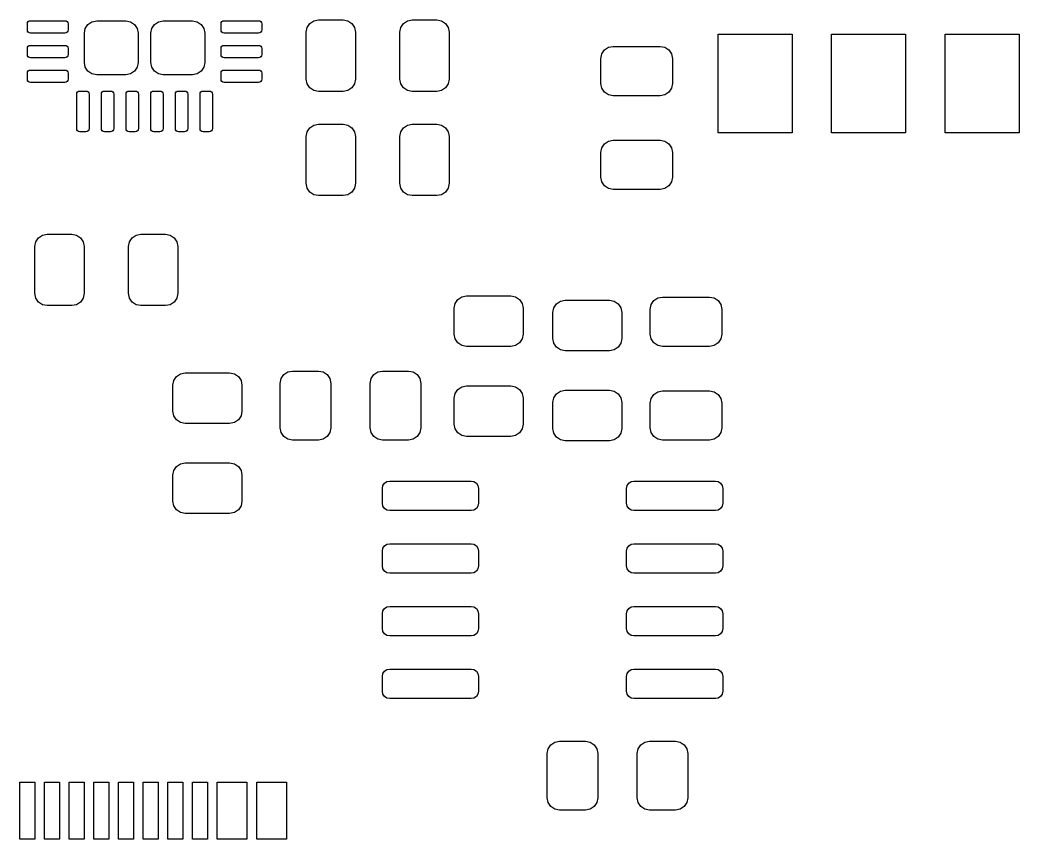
# Model space of a CAD drawing. Extents: x 0.26 to 1.72, y 0.36 to 1.88.
# Drawn here: x 0.925 to 1.722, y 0.485 to 1.138 of the extents above; entities that cross this region are included whole.
import ezdxf

# ---------------------------------------------------------------- set-up
doc = ezdxf.new("R2010")
doc.units = 0
doc.header["$MEASUREMENT"] = 0
doc.layers.add('BLACK', color=7, linetype='CONTINUOUS')

msp = doc.modelspace()

# ---------------------------------------------------------------- linework, layer by layer
at = {"layer": 'BLACK', "linetype": 'CONTINUOUS'}
for p, q in [((0.931102, 1.13533), (0.93129, 1.13628)), ((0.931102, 1.13041), (0.931102, 1.13533)), ((0.93129, 1.13628), (0.931823, 1.13707)), ((0.931823, 1.13707), (0.932621, 1.13761)), ((0.932621, 1.13761), (0.933563, 1.1378)), ((0.933563, 1.1378), (0.961122, 1.1378)), ((0.961122, 1.1378), (0.962064, 1.13761)), ((0.962064, 1.13761), (0.962862, 1.13707)), ((0.962862, 1.13707), (0.963395, 1.13628)), ((0.963395, 1.13628), (0.963583, 1.13533)), ((0.963583, 1.13533), (0.963583, 1.13041)), ((0.977324, 1.13152), (0.979458, 1.13472)), ((0.979458, 1.13472), (0.982651, 1.13685)), ((0.982651, 1.13685), (0.986417, 1.1376)), ((0.986417, 1.1376), (1.00965, 1.1376)), ((1.00965, 1.1376), (1.01341, 1.13685)), ((1.01341, 1.13685), (1.01661, 1.13472)), ((1.01661, 1.13472), (1.01874, 1.13152)), ((1.03047, 1.13152), (1.03261, 1.13472)), ((1.03261, 1.13472), (1.0358, 1.13685)), ((1.0358, 1.13685), (1.03957, 1.1376)), ((1.03957, 1.1376), (1.0628, 1.1376)), ((1.0628, 1.1376), (1.06656, 1.13685)), ((1.06656, 1.13685), (1.06976, 1.13472)), ((1.06976, 1.13472), (1.07189, 1.13152)), ((1.08563, 1.13533), (1.08582, 1.13628)), ((1.08563, 1.13041), (1.08563, 1.13533)), ((1.08582, 1.13628), (1.08635, 1.13707)), ((1.08635, 1.13707), (1.08715, 1.13761)), ((1.08715, 1.13761), (1.08809, 1.1378)), ((1.08809, 1.1378), (1.11565, 1.1378)), ((1.11565, 1.1378), (1.11659, 1.13761)), ((1.11659, 1.13761), (1.11739, 1.13707)), ((1.11739, 1.13707), (1.11792, 1.13628)), ((1.11792, 1.13628), (1.11811, 1.13533)), ((1.11811, 1.13533), (1.11811, 1.13041)), ((1.15354, 1.12854), (1.15429, 1.13231)), ((1.15429, 1.13231), (1.15643, 1.1355)), ((1.15643, 1.1355), (1.15962, 1.13764)), ((1.15962, 1.13764), (1.16339, 1.13839)), ((1.16339, 1.13839), (1.18307, 1.13839)), ((1.18307, 1.13839), (1.18684, 1.13764)), ((1.18684, 1.13764), (1.19003, 1.1355)), ((1.19003, 1.1355), (1.19216, 1.13231)), ((1.19216, 1.13231), (1.19291, 1.12854)), ((1.22835, 1.12854), (1.2291, 1.13231)), ((1.2291, 1.13231), (1.23123, 1.1355)), ((1.23123, 1.1355), (1.23442, 1.13764)), ((1.23442, 1.13764), (1.23819, 1.13839)), ((1.23819, 1.13839), (1.25787, 1.13839)), ((1.25787, 1.13839), (1.26164, 1.13764)), ((1.26164, 1.13764), (1.26483, 1.1355)), ((1.26483, 1.1355), (1.26697, 1.13231)), ((1.26697, 1.13231), (1.26772, 1.12854)), ((0.93129, 1.12947), (0.931102, 1.13041)), ((0.931823, 1.12867), (0.93129, 1.12947)), ((0.932621, 1.12814), (0.931823, 1.12867)), ((0.933563, 1.12795), (0.932621, 1.12814)), ((0.961122, 1.12795), (0.933563, 1.12795)), ((0.962064, 1.12814), (0.961122, 1.12795)), ((0.962862, 1.12867), (0.962064, 1.12814)), ((0.963395, 1.12947), (0.962862, 1.12867)), ((0.963583, 1.13041), (0.963395, 1.12947)), ((0.976575, 1.12776), (0.977324, 1.13152)), ((0.976575, 1.10453), (0.976575, 1.12776)), ((1.01874, 1.13152), (1.01949, 1.12776)), ((1.01949, 1.12776), (1.01949, 1.10453)), ((1.02972, 1.12776), (1.03047, 1.13152)), ((1.02972, 1.10453), (1.02972, 1.12776)), ((1.07189, 1.13152), (1.07264, 1.12776)), ((1.07264, 1.12776), (1.07264, 1.10453)), ((1.08582, 1.12947), (1.08563, 1.13041)), ((1.08635, 1.12867), (1.08582, 1.12947)), ((1.08715, 1.12814), (1.08635, 1.12867)), ((1.08809, 1.12795), (1.08715, 1.12814)), ((1.11565, 1.12795), (1.08809, 1.12795)), ((1.11659, 1.12814), (1.11565, 1.12795)), ((1.11739, 1.12867), (1.11659, 1.12814)), ((1.11792, 1.12947), (1.11739, 1.12867)), ((1.11811, 1.13041), (1.11792, 1.12947)), ((1.15354, 1.09114), (1.15354, 1.12854)), ((1.19291, 1.12854), (1.19291, 1.09114)), ((1.22835, 1.09114), (1.22835, 1.12854)), ((1.26772, 1.12854), (1.26772, 1.09114)), ((1.48228, 1.04843), (1.48228, 1.12717)), ((1.48228, 1.12717), (1.54134, 1.12717)), ((1.54134, 1.12717), (1.54134, 1.04843)), ((1.57283, 1.04843), (1.57283, 1.12717)), ((1.57283, 1.12717), (1.63189, 1.12717)), ((1.63189, 1.12717), (1.63189, 1.04843)), ((1.66339, 1.04843), (1.66339, 1.12717)), ((1.66339, 1.12717), (1.72244, 1.12717)), ((1.72244, 1.12717), (1.72244, 1.04843)), ((0.931102, 1.11565), (0.93129, 1.11659)), ((0.93129, 1.11659), (0.931823, 1.11739)), ((0.931823, 1.11739), (0.932621, 1.11792)), ((0.932621, 1.11792), (0.933563, 1.11811)), ((0.933563, 1.11811), (0.961122, 1.11811)), ((0.961122, 1.11811), (0.962064, 1.11792)), ((0.962064, 1.11792), (0.962862, 1.11739)), ((0.962862, 1.11739), (0.963395, 1.11659)), ((0.963395, 1.11659), (0.963583, 1.11565)), ((1.08563, 1.11565), (1.08582, 1.11659)), ((1.08582, 1.11659), (1.08635, 1.11739)), ((1.08635, 1.11739), (1.08715, 1.11792)), ((1.08715, 1.11792), (1.08809, 1.11811)), ((1.08809, 1.11811), (1.11565, 1.11811)), ((1.11565, 1.11811), (1.11659, 1.11792)), ((1.11659, 1.11792), (1.11739, 1.11739)), ((1.11739, 1.11739), (1.11792, 1.11659)), ((1.11792, 1.11659), (1.11811, 1.11565)), ((1.39166, 1.11444), (1.39486, 1.11657)), ((1.39486, 1.11657), (1.39862, 1.11732)), ((1.39862, 1.11732), (1.43602, 1.11732)), ((1.43602, 1.11732), (1.43979, 1.11657)), ((1.43979, 1.11657), (1.44298, 1.11444)), ((0.931102, 1.11073), (0.931102, 1.11565)), ((0.93129, 1.10979), (0.931102, 1.11073)), ((0.931823, 1.10899), (0.93129, 1.10979)), ((0.932621, 1.10846), (0.931823, 1.10899)), ((0.933563, 1.10827), (0.932621, 1.10846)), ((0.961122, 1.10827), (0.933563, 1.10827)), ((0.962064, 1.10846), (0.961122, 1.10827)), ((0.962862, 1.10899), (0.962064, 1.10846)), ((0.963395, 1.10979), (0.962862, 1.10899)), ((0.963583, 1.11073), (0.963395, 1.10979)), ((0.963583, 1.11565), (0.963583, 1.11073)), ((1.08563, 1.11073), (1.08563, 1.11565)), ((1.08582, 1.10979), (1.08563, 1.11073)), ((1.08635, 1.10899), (1.08582, 1.10979)), ((1.08715, 1.10846), (1.08635, 1.10899)), ((1.08809, 1.10827), (1.08715, 1.10846)), ((1.11565, 1.10827), (1.08809, 1.10827)), ((1.11659, 1.10846), (1.11565, 1.10827)), ((1.11739, 1.10899), (1.11659, 1.10846)), ((1.11792, 1.10979), (1.11739, 1.10899)), ((1.11811, 1.11073), (1.11792, 1.10979)), ((1.11811, 1.11565), (1.11811, 1.11073)), ((1.38878, 1.10748), (1.38953, 1.11125)), ((1.38953, 1.11125), (1.39166, 1.11444)), ((1.44298, 1.11444), (1.44512, 1.11125)), ((1.44512, 1.11125), (1.44587, 1.10748)), ((0.977324, 1.10076), (0.976575, 1.10453)), ((0.979458, 1.09757), (0.977324, 1.10076)), ((1.01874, 1.10076), (1.01661, 1.09757)), ((1.01949, 1.10453), (1.01874, 1.10076)), ((1.03047, 1.10076), (1.02972, 1.10453)), ((1.03261, 1.09757), (1.03047, 1.10076)), ((1.07189, 1.10076), (1.06976, 1.09757)), ((1.07264, 1.10453), (1.07189, 1.10076)), ((1.38878, 1.0878), (1.38878, 1.10748)), ((1.44587, 1.10748), (1.44587, 1.0878)), ((0.931102, 1.09596), (0.93129, 1.09691)), ((0.931102, 1.09104), (0.931102, 1.09596)), ((0.93129, 1.09691), (0.931823, 1.0977)), ((0.931823, 1.0977), (0.932621, 1.09824)), ((0.932621, 1.09824), (0.933563, 1.09843)), ((0.933563, 1.09843), (0.961122, 1.09843)), ((0.961122, 1.09843), (0.962064, 1.09824)), ((0.962064, 1.09824), (0.962862, 1.0977)), ((0.962862, 1.0977), (0.963395, 1.09691)), ((0.963395, 1.09691), (0.963583, 1.09596)), ((0.963583, 1.09596), (0.963583, 1.09104)), ((0.982651, 1.09543), (0.979458, 1.09757)), ((0.986417, 1.09469), (0.982651, 1.09543)), ((1.00965, 1.09469), (0.986417, 1.09469)), ((1.01341, 1.09543), (1.00965, 1.09469)), ((1.01661, 1.09757), (1.01341, 1.09543)), ((1.0358, 1.09543), (1.03261, 1.09757)), ((1.03957, 1.09469), (1.0358, 1.09543)), ((1.0628, 1.09469), (1.03957, 1.09469)), ((1.06656, 1.09543), (1.0628, 1.09469)), ((1.06976, 1.09757), (1.06656, 1.09543)), ((1.08563, 1.09596), (1.08582, 1.09691)), ((1.08563, 1.09104), (1.08563, 1.09596)), ((1.08582, 1.09691), (1.08635, 1.0977)), ((1.08635, 1.0977), (1.08715, 1.09824)), ((1.08715, 1.09824), (1.08809, 1.09843)), ((1.08809, 1.09843), (1.11565, 1.09843)), ((1.11565, 1.09843), (1.11659, 1.09824)), ((1.11659, 1.09824), (1.11739, 1.0977)), ((1.11739, 1.0977), (1.11792, 1.09691)), ((1.11792, 1.09691), (1.11811, 1.09596)), ((1.11811, 1.09596), (1.11811, 1.09104)), ((0.93129, 1.0901), (0.931102, 1.09104)), ((0.931823, 1.0893), (0.93129, 1.0901)), ((0.932621, 1.08877), (0.931823, 1.0893)), ((0.933563, 1.08858), (0.932621, 1.08877)), ((0.961122, 1.08858), (0.933563, 1.08858)), ((0.962064, 1.08877), (0.961122, 1.08858)), ((0.962862, 1.0893), (0.962064, 1.08877)), ((0.963395, 1.0901), (0.962862, 1.0893)), ((0.963583, 1.09104), (0.963395, 1.0901)), ((1.08582, 1.0901), (1.08563, 1.09104)), ((1.08635, 1.0893), (1.08582, 1.0901)), ((1.08715, 1.08877), (1.08635, 1.0893)), ((1.08809, 1.08858), (1.08715, 1.08877)), ((1.11565, 1.08858), (1.08809, 1.08858)), ((1.11659, 1.08877), (1.11565, 1.08858)), ((1.11739, 1.0893), (1.11659, 1.08877)), ((1.11792, 1.0901), (1.11739, 1.0893)), ((1.11811, 1.09104), (1.11792, 1.0901)), ((1.15429, 1.08738), (1.15354, 1.09114)), ((1.15643, 1.08418), (1.15429, 1.08738)), ((1.19216, 1.08738), (1.19003, 1.08418)), ((1.19291, 1.09114), (1.19216, 1.08738)), ((1.2291, 1.08738), (1.22835, 1.09114)), ((1.23123, 1.08418), (1.2291, 1.08738)), ((1.26697, 1.08738), (1.26483, 1.08418)), ((1.26772, 1.09114), (1.26697, 1.08738)), ((1.38953, 1.08403), (1.38878, 1.0878)), ((1.44587, 1.0878), (1.44512, 1.08403)), ((0.970472, 1.07923), (0.97066, 1.08017)), ((0.970472, 1.05167), (0.970472, 1.07923)), ((0.97066, 1.08017), (0.971193, 1.08097)), ((0.971193, 1.08097), (0.971991, 1.08151)), ((0.971991, 1.08151), (0.972933, 1.08169)), ((0.972933, 1.08169), (0.977854, 1.08169)), ((0.977854, 1.08169), (0.978796, 1.08151)), ((0.978796, 1.08151), (0.979594, 1.08097)), ((0.979594, 1.08097), (0.980128, 1.08017)), ((0.980128, 1.08017), (0.980315, 1.07923)), ((0.980315, 1.07923), (0.980315, 1.05167)), ((0.990157, 1.07923), (0.990345, 1.08017)), ((0.990157, 1.05167), (0.990157, 1.07923)), ((0.990345, 1.08017), (0.990878, 1.08097)), ((0.990878, 1.08097), (0.991676, 1.08151)), ((0.991676, 1.08151), (0.992618, 1.08169)), ((0.992618, 1.08169), (0.997539, 1.08169)), ((0.997539, 1.08169), (0.998481, 1.08151)), ((0.998481, 1.08151), (0.999279, 1.08097)), ((0.999279, 1.08097), (0.999813, 1.08017)), ((0.999813, 1.08017), (1, 1.07923)), ((1, 1.07923), (1, 1.05167)), ((1.00984, 1.07923), (1.01003, 1.08017)), ((1.00984, 1.05167), (1.00984, 1.07923)), ((1.01003, 1.08017), (1.01056, 1.08097)), ((1.01056, 1.08097), (1.01136, 1.08151)), ((1.01136, 1.08151), (1.0123, 1.08169)), ((1.0123, 1.08169), (1.01722, 1.08169)), ((1.01722, 1.08169), (1.01817, 1.08151)), ((1.01817, 1.08151), (1.01896, 1.08097)), ((1.01896, 1.08097), (1.0195, 1.08017)), ((1.0195, 1.08017), (1.01969, 1.07923)), ((1.01969, 1.07923), (1.01969, 1.05167)), ((1.02953, 1.07923), (1.02971, 1.08017)), ((1.02953, 1.05167), (1.02953, 1.07923)), ((1.02971, 1.08017), (1.03025, 1.08097)), ((1.03025, 1.08097), (1.03105, 1.08151)), ((1.03105, 1.08151), (1.03199, 1.08169)), ((1.03199, 1.08169), (1.03691, 1.08169)), ((1.03691, 1.08169), (1.03785, 1.08151)), ((1.03785, 1.08151), (1.03865, 1.08097)), ((1.03865, 1.08097), (1.03918, 1.08017)), ((1.03918, 1.08017), (1.03937, 1.07923)), ((1.03937, 1.07923), (1.03937, 1.05167)), ((1.04921, 1.07923), (1.0494, 1.08017)), ((1.04921, 1.05167), (1.04921, 1.07923)), ((1.0494, 1.08017), (1.04993, 1.08097)), ((1.04993, 1.08097), (1.05073, 1.08151)), ((1.05073, 1.08151), (1.05167, 1.08169)), ((1.05167, 1.08169), (1.05659, 1.08169)), ((1.05659, 1.08169), (1.05754, 1.08151)), ((1.05754, 1.08151), (1.05833, 1.08097)), ((1.05833, 1.08097), (1.05887, 1.08017)), ((1.05887, 1.08017), (1.05906, 1.07923)), ((1.05906, 1.07923), (1.05906, 1.05167)), ((1.0689, 1.07923), (1.06908, 1.08017)), ((1.0689, 1.05167), (1.0689, 1.07923)), ((1.06908, 1.08017), (1.06962, 1.08097)), ((1.06962, 1.08097), (1.07042, 1.08151)), ((1.07042, 1.08151), (1.07136, 1.08169)), ((1.07136, 1.08169), (1.07628, 1.08169)), ((1.07628, 1.08169), (1.07722, 1.08151)), ((1.07722, 1.08151), (1.07802, 1.08097)), ((1.07802, 1.08097), (1.07855, 1.08017)), ((1.07855, 1.08017), (1.07874, 1.07923)), ((1.07874, 1.07923), (1.07874, 1.05167)), ((1.15962, 1.08205), (1.15643, 1.08418)), ((1.16339, 1.0813), (1.15962, 1.08205)), ((1.18307, 1.0813), (1.16339, 1.0813)), ((1.18684, 1.08205), (1.18307, 1.0813)), ((1.19003, 1.08418), (1.18684, 1.08205)), ((1.23442, 1.08205), (1.23123, 1.08418)), ((1.23819, 1.0813), (1.23442, 1.08205)), ((1.25787, 1.0813), (1.23819, 1.0813)), ((1.26164, 1.08205), (1.25787, 1.0813)), ((1.26483, 1.08418), (1.26164, 1.08205)), ((1.39166, 1.08084), (1.38953, 1.08403)), ((1.39486, 1.0787), (1.39166, 1.08084)), ((1.39862, 1.07795), (1.39486, 1.0787)), ((1.43602, 1.07795), (1.39862, 1.07795)), ((1.43979, 1.0787), (1.43602, 1.07795)), ((1.44298, 1.08084), (1.43979, 1.0787)), ((1.44512, 1.08403), (1.44298, 1.08084)), ((1.15429, 1.04924), (1.15643, 1.05243)), ((1.15643, 1.05243), (1.15962, 1.05457)), ((1.15962, 1.05457), (1.16339, 1.05531)), ((1.16339, 1.05531), (1.18307, 1.05531)), ((1.18307, 1.05531), (1.18684, 1.05457)), ((1.18684, 1.05457), (1.19003, 1.05243)), ((1.19003, 1.05243), (1.19216, 1.04924)), ((1.2291, 1.04924), (1.23123, 1.05243)), ((1.23123, 1.05243), (1.23442, 1.05457)), ((1.23442, 1.05457), (1.23819, 1.05531)), ((1.23819, 1.05531), (1.25787, 1.05531)), ((1.25787, 1.05531), (1.26164, 1.05457)), ((1.26164, 1.05457), (1.26483, 1.05243)), ((1.26483, 1.05243), (1.26697, 1.04924)), ((0.97066, 1.05073), (0.970472, 1.05167)), ((0.971193, 1.04993), (0.97066, 1.05073)), ((0.971991, 1.0494), (0.971193, 1.04993)), ((0.972933, 1.04921), (0.971991, 1.0494)), ((0.977854, 1.04921), (0.972933, 1.04921)), ((0.978796, 1.0494), (0.977854, 1.04921)), ((0.979594, 1.04993), (0.978796, 1.0494)), ((0.980128, 1.05073), (0.979594, 1.04993)), ((0.980315, 1.05167), (0.980128, 1.05073)), ((0.990345, 1.05073), (0.990157, 1.05167)), ((0.990878, 1.04993), (0.990345, 1.05073)), ((0.991676, 1.0494), (0.990878, 1.04993)), ((0.992618, 1.04921), (0.991676, 1.0494)), ((0.997539, 1.04921), (0.992618, 1.04921)), ((0.998481, 1.0494), (0.997539, 1.04921)), ((0.999279, 1.04993), (0.998481, 1.0494)), ((0.999813, 1.05073), (0.999279, 1.04993)), ((1, 1.05167), (0.999813, 1.05073)), ((1.01003, 1.05073), (1.00984, 1.05167)), ((1.01056, 1.04993), (1.01003, 1.05073)), ((1.01136, 1.0494), (1.01056, 1.04993)), ((1.0123, 1.04921), (1.01136, 1.0494)), ((1.01722, 1.04921), (1.0123, 1.04921)), ((1.01817, 1.0494), (1.01722, 1.04921)), ((1.01896, 1.04993), (1.01817, 1.0494)), ((1.0195, 1.05073), (1.01896, 1.04993)), ((1.01969, 1.05167), (1.0195, 1.05073)), ((1.02971, 1.05073), (1.02953, 1.05167)), ((1.03025, 1.04993), (1.02971, 1.05073)), ((1.03105, 1.0494), (1.03025, 1.04993)), ((1.03199, 1.04921), (1.03105, 1.0494)), ((1.03691, 1.04921), (1.03199, 1.04921)), ((1.03785, 1.0494), (1.03691, 1.04921)), ((1.03865, 1.04993), (1.03785, 1.0494)), ((1.03918, 1.05073), (1.03865, 1.04993)), ((1.03937, 1.05167), (1.03918, 1.05073)), ((1.0494, 1.05073), (1.04921, 1.05167)), ((1.04993, 1.04993), (1.0494, 1.05073)), ((1.05073, 1.0494), (1.04993, 1.04993)), ((1.05167, 1.04921), (1.05073, 1.0494)), ((1.05659, 1.04921), (1.05167, 1.04921)), ((1.05754, 1.0494), (1.05659, 1.04921)), ((1.05833, 1.04993), (1.05754, 1.0494)), ((1.05887, 1.05073), (1.05833, 1.04993)), ((1.05906, 1.05167), (1.05887, 1.05073)), ((1.06908, 1.05073), (1.0689, 1.05167)), ((1.06962, 1.04993), (1.06908, 1.05073)), ((1.07042, 1.0494), (1.06962, 1.04993)), ((1.07136, 1.04921), (1.07042, 1.0494)), ((1.07628, 1.04921), (1.07136, 1.04921)), ((1.07722, 1.0494), (1.07628, 1.04921)), ((1.07802, 1.04993), (1.07722, 1.0494)), ((1.07855, 1.05073), (1.07802, 1.04993)), ((1.07874, 1.05167), (1.07855, 1.05073)), ((1.15354, 1.04547), (1.15429, 1.04924)), ((1.15354, 1.00807), (1.15354, 1.04547)), ((1.19216, 1.04924), (1.19291, 1.04547)), ((1.19291, 1.04547), (1.19291, 1.00807)), ((1.22835, 1.04547), (1.2291, 1.04924)), ((1.22835, 1.00807), (1.22835, 1.04547)), ((1.26697, 1.04924), (1.26772, 1.04547)), ((1.26772, 1.04547), (1.26772, 1.00807)), ((1.54134, 1.04843), (1.48228, 1.04843)), ((1.63189, 1.04843), (1.57283, 1.04843)), ((1.72244, 1.04843), (1.66339, 1.04843)), ((1.38878, 1.03268), (1.38953, 1.03644)), ((1.38953, 1.03644), (1.39166, 1.03964)), ((1.39166, 1.03964), (1.39486, 1.04177)), ((1.39486, 1.04177), (1.39862, 1.04252)), ((1.39862, 1.04252), (1.43602, 1.04252)), ((1.43602, 1.04252), (1.43979, 1.04177)), ((1.43979, 1.04177), (1.44298, 1.03964)), ((1.44298, 1.03964), (1.44512, 1.03644)), ((1.44512, 1.03644), (1.44587, 1.03268)), ((1.38878, 1.01299), (1.38878, 1.03268)), ((1.44587, 1.03268), (1.44587, 1.01299)), ((1.38953, 1.00923), (1.38878, 1.01299)), ((1.44587, 1.01299), (1.44512, 1.00923)), ((1.15429, 1.0043), (1.15354, 1.00807)), ((1.19291, 1.00807), (1.19216, 1.0043)), ((1.2291, 1.0043), (1.22835, 1.00807)), ((1.26772, 1.00807), (1.26697, 1.0043)), ((1.39166, 1.00603), (1.38953, 1.00923)), ((1.39486, 1.0039), (1.39166, 1.00603)), ((1.44298, 1.00603), (1.43979, 1.0039)), ((1.44512, 1.00923), (1.44298, 1.00603)), ((1.15643, 1.00111), (1.15429, 1.0043)), ((1.15962, 0.998978), (1.15643, 1.00111)), ((1.16339, 0.998228), (1.15962, 0.998978)), ((1.18307, 0.998228), (1.16339, 0.998228)), ((1.18684, 0.998978), (1.18307, 0.998228)), ((1.19003, 1.00111), (1.18684, 0.998978)), ((1.19216, 1.0043), (1.19003, 1.00111)), ((1.23123, 1.00111), (1.2291, 1.0043)), ((1.23442, 0.998978), (1.23123, 1.00111)), ((1.23819, 0.998228), (1.23442, 0.998978)), ((1.25787, 0.998228), (1.23819, 0.998228)), ((1.26164, 0.998978), (1.25787, 0.998228)), ((1.26483, 1.00111), (1.26164, 0.998978)), ((1.26697, 1.0043), (1.26483, 1.00111)), ((1.39862, 1.00315), (1.39486, 1.0039)), ((1.43602, 1.00315), (1.39862, 1.00315)), ((1.43979, 1.0039), (1.43602, 1.00315)), ((0.939891, 0.964637), (0.943084, 0.96677)), ((0.943084, 0.96677), (0.94685, 0.96752)), ((0.94685, 0.96752), (0.966535, 0.96752)), ((0.966535, 0.96752), (0.970302, 0.96677)), ((0.970302, 0.96677), (0.973495, 0.964637)), ((1.01469, 0.964637), (1.01789, 0.96677)), ((1.01789, 0.96677), (1.02165, 0.96752)), ((1.02165, 0.96752), (1.04134, 0.96752)), ((1.04134, 0.96752), (1.04511, 0.96677)), ((1.04511, 0.96677), (1.0483, 0.964637)), ((0.937008, 0.957677), (0.937757, 0.961444)), ((0.937008, 0.920276), (0.937008, 0.957677)), ((0.937757, 0.961444), (0.939891, 0.964637)), ((0.973495, 0.964637), (0.975629, 0.961444)), ((0.975629, 0.961444), (0.976378, 0.957677)), ((0.976378, 0.957677), (0.976378, 0.920276)), ((1.01181, 0.957677), (1.01256, 0.961444)), ((1.01181, 0.920276), (1.01181, 0.957677)), ((1.01256, 0.961444), (1.01469, 0.964637)), ((1.0483, 0.964637), (1.05043, 0.961444)), ((1.05043, 0.961444), (1.05118, 0.957677)), ((1.05118, 0.957677), (1.05118, 0.920276)), ((0.937757, 0.916509), (0.937008, 0.920276)), ((0.976378, 0.920276), (0.975629, 0.916509)), ((1.01256, 0.916509), (1.01181, 0.920276)), ((1.05118, 0.920276), (1.05043, 0.916509)), ((1.27454, 0.915424), (1.27773, 0.917558)), ((1.27773, 0.917558), (1.2815, 0.918307)), ((1.2815, 0.918307), (1.31693, 0.918307)), ((1.31693, 0.918307), (1.3207, 0.917558)), ((1.3207, 0.917558), (1.32389, 0.915424)), ((1.43423, 0.916574), (1.43799, 0.917323)), ((1.43799, 0.917323), (1.47539, 0.917323)), ((1.47539, 0.917323), (1.47916, 0.916574)), ((0.939891, 0.913316), (0.937757, 0.916509)), ((0.943084, 0.911182), (0.939891, 0.913316)), ((0.94685, 0.910433), (0.943084, 0.911182)), ((0.966535, 0.910433), (0.94685, 0.910433)), ((0.970302, 0.911182), (0.966535, 0.910433)), ((0.973495, 0.913316), (0.970302, 0.911182)), ((0.975629, 0.916509), (0.973495, 0.913316)), ((1.01469, 0.913316), (1.01256, 0.916509)), ((1.01789, 0.911182), (1.01469, 0.913316)), ((1.02165, 0.910433), (1.01789, 0.911182)), ((1.04134, 0.910433), (1.02165, 0.910433)), ((1.04511, 0.911182), (1.04134, 0.910433)), ((1.0483, 0.913316), (1.04511, 0.911182)), ((1.05043, 0.916509), (1.0483, 0.913316)), ((1.27165, 0.908465), (1.2724, 0.912231)), ((1.2724, 0.912231), (1.27454, 0.915424)), ((1.32389, 0.915424), (1.32602, 0.912231)), ((1.32602, 0.912231), (1.32677, 0.908465)), ((1.35114, 0.908786), (1.35328, 0.911979)), ((1.35328, 0.911979), (1.35647, 0.914113)), ((1.35647, 0.914113), (1.36024, 0.914862)), ((1.36024, 0.914862), (1.39567, 0.914862)), ((1.39567, 0.914862), (1.39944, 0.914113)), ((1.39944, 0.914113), (1.40263, 0.911979)), ((1.40263, 0.911979), (1.40476, 0.908786)), ((1.42815, 0.90748), (1.4289, 0.911247)), ((1.4289, 0.911247), (1.43103, 0.91444)), ((1.43103, 0.91444), (1.43423, 0.916574)), ((1.47916, 0.916574), (1.48235, 0.91444)), ((1.48235, 0.91444), (1.48449, 0.911247)), ((1.48449, 0.911247), (1.48524, 0.90748)), ((1.27165, 0.887795), (1.27165, 0.908465)), ((1.32677, 0.908465), (1.32677, 0.887795)), ((1.35039, 0.90502), (1.35114, 0.908786)), ((1.35039, 0.88435), (1.35039, 0.90502)), ((1.40476, 0.908786), (1.40551, 0.90502)), ((1.40551, 0.90502), (1.40551, 0.88435)), ((1.42815, 0.887795), (1.42815, 0.90748)), ((1.48524, 0.90748), (1.48524, 0.887795)), ((1.2724, 0.884029), (1.27165, 0.887795)), ((1.32677, 0.887795), (1.32602, 0.884029)), ((1.4289, 0.884029), (1.42815, 0.887795)), ((1.48524, 0.887795), (1.48449, 0.884029)), ((1.27454, 0.880836), (1.2724, 0.884029)), ((1.27773, 0.878702), (1.27454, 0.880836)), ((1.2815, 0.877953), (1.27773, 0.878702)), ((1.31693, 0.877953), (1.2815, 0.877953)), ((1.3207, 0.878702), (1.31693, 0.877953)), ((1.32389, 0.880836), (1.3207, 0.878702)), ((1.32602, 0.884029), (1.32389, 0.880836)), ((1.35114, 0.880584), (1.35039, 0.88435)), ((1.35328, 0.877391), (1.35114, 0.880584)), ((1.35647, 0.875257), (1.35328, 0.877391)), ((1.40263, 0.877391), (1.39944, 0.875257)), ((1.40476, 0.880584), (1.40263, 0.877391)), ((1.40551, 0.88435), (1.40476, 0.880584)), ((1.43103, 0.880836), (1.4289, 0.884029)), ((1.43423, 0.878702), (1.43103, 0.880836)), ((1.43799, 0.877953), (1.43423, 0.878702)), ((1.47539, 0.877953), (1.43799, 0.877953)), ((1.47916, 0.878702), (1.47539, 0.877953)), ((1.48235, 0.880836), (1.47916, 0.878702)), ((1.48449, 0.884029), (1.48235, 0.880836)), ((1.36024, 0.874508), (1.35647, 0.875257)), ((1.39567, 0.874508), (1.36024, 0.874508)), ((1.39944, 0.875257), (1.39567, 0.874508)), ((1.04799, 0.850715), (1.05013, 0.853909)), ((1.05013, 0.853909), (1.05332, 0.856042)), ((1.05332, 0.856042), (1.05709, 0.856791)), ((1.05709, 0.856791), (1.09252, 0.856791)), ((1.09252, 0.856791), (1.09629, 0.856042)), ((1.09629, 0.856042), (1.09948, 0.853909)), ((1.09948, 0.853909), (1.10161, 0.850715)), ((1.13362, 0.852192), (1.13576, 0.855385)), ((1.13576, 0.855385), (1.13895, 0.857519)), ((1.13895, 0.857519), (1.14272, 0.858268)), ((1.14272, 0.858268), (1.16339, 0.858268)), ((1.16339, 0.858268), (1.16715, 0.857519)), ((1.16715, 0.857519), (1.17035, 0.855385)), ((1.17035, 0.855385), (1.17248, 0.852192)), ((1.20547, 0.852192), (1.20761, 0.855385)), ((1.20761, 0.855385), (1.2108, 0.857519)), ((1.2108, 0.857519), (1.21457, 0.858268)), ((1.21457, 0.858268), (1.23524, 0.858268)), ((1.23524, 0.858268), (1.239, 0.857519)), ((1.239, 0.857519), (1.2422, 0.855385)), ((1.2422, 0.855385), (1.24433, 0.852192)), ((1.04724, 0.846949), (1.04799, 0.850715)), ((1.04724, 0.82628), (1.04724, 0.846949)), ((1.10161, 0.850715), (1.10236, 0.846949)), ((1.10236, 0.846949), (1.10236, 0.82628)), ((1.13287, 0.848425), (1.13362, 0.852192)), ((1.13287, 0.812992), (1.13287, 0.848425)), ((1.17248, 0.852192), (1.17323, 0.848425)), ((1.17323, 0.848425), (1.17323, 0.812992)), ((1.20472, 0.848425), (1.20547, 0.852192)), ((1.20472, 0.812992), (1.20472, 0.848425)), ((1.24433, 0.852192), (1.24508, 0.848425)), ((1.24508, 0.848425), (1.24508, 0.812992)), ((1.27454, 0.843574), (1.27773, 0.845707)), ((1.27773, 0.845707), (1.2815, 0.846457)), ((1.2815, 0.846457), (1.31693, 0.846457)), ((1.31693, 0.846457), (1.3207, 0.845707)), ((1.3207, 0.845707), (1.32389, 0.843574)), ((1.27165, 0.836614), (1.2724, 0.840381)), ((1.2724, 0.840381), (1.27454, 0.843574)), ((1.32389, 0.843574), (1.32602, 0.840381)), ((1.32602, 0.840381), (1.32677, 0.836614)), ((1.35114, 0.836936), (1.35328, 0.840129)), ((1.35328, 0.840129), (1.35647, 0.842263)), ((1.35647, 0.842263), (1.36024, 0.843012)), ((1.36024, 0.843012), (1.39567, 0.843012)), ((1.39567, 0.843012), (1.39944, 0.842263)), ((1.39944, 0.842263), (1.40263, 0.840129)), ((1.40263, 0.840129), (1.40476, 0.836936)), ((1.4289, 0.836444), (1.43103, 0.839637)), ((1.43103, 0.839637), (1.43423, 0.84177)), ((1.43423, 0.84177), (1.43799, 0.84252)), ((1.43799, 0.84252), (1.47539, 0.84252)), ((1.47539, 0.84252), (1.47916, 0.84177)), ((1.47916, 0.84177), (1.48235, 0.839637)), ((1.48235, 0.839637), (1.48449, 0.836444)), ((1.27165, 0.815945), (1.27165, 0.836614)), ((1.32677, 0.836614), (1.32677, 0.815945)), ((1.35039, 0.833169), (1.35114, 0.836936)), ((1.35039, 0.8125), (1.35039, 0.833169)), ((1.40476, 0.836936), (1.40551, 0.833169)), ((1.40551, 0.833169), (1.40551, 0.8125)), ((1.42815, 0.832677), (1.4289, 0.836444)), ((1.42815, 0.812992), (1.42815, 0.832677)), ((1.48449, 0.836444), (1.48524, 0.832677)), ((1.48524, 0.832677), (1.48524, 0.812992)), ((1.04799, 0.822513), (1.04724, 0.82628)), ((1.05013, 0.81932), (1.04799, 0.822513)), ((1.10161, 0.822513), (1.09948, 0.81932)), ((1.10236, 0.82628), (1.10161, 0.822513)), ((1.05332, 0.817186), (1.05013, 0.81932)), ((1.05709, 0.816437), (1.05332, 0.817186)), ((1.09252, 0.816437), (1.05709, 0.816437)), ((1.09629, 0.817186), (1.09252, 0.816437)), ((1.09948, 0.81932), (1.09629, 0.817186)), ((1.2724, 0.812178), (1.27165, 0.815945)), ((1.32677, 0.815945), (1.32602, 0.812178)), ((1.13362, 0.809226), (1.13287, 0.812992)), ((1.13576, 0.806032), (1.13362, 0.809226)), ((1.13895, 0.803899), (1.13576, 0.806032)), ((1.17035, 0.806032), (1.16715, 0.803899)), ((1.17248, 0.809226), (1.17035, 0.806032)), ((1.17323, 0.812992), (1.17248, 0.809226)), ((1.20547, 0.809226), (1.20472, 0.812992)), ((1.20761, 0.806032), (1.20547, 0.809226)), ((1.2108, 0.803899), (1.20761, 0.806032)), ((1.2422, 0.806032), (1.239, 0.803899)), ((1.24433, 0.809226), (1.2422, 0.806032)), ((1.24508, 0.812992), (1.24433, 0.809226)), ((1.27454, 0.808985), (1.2724, 0.812178)), ((1.27773, 0.806852), (1.27454, 0.808985)), ((1.2815, 0.806102), (1.27773, 0.806852)), ((1.31693, 0.806102), (1.2815, 0.806102)), ((1.3207, 0.806852), (1.31693, 0.806102)), ((1.32389, 0.808985), (1.3207, 0.806852)), ((1.32602, 0.812178), (1.32389, 0.808985)), ((1.35114, 0.808733), (1.35039, 0.8125)), ((1.35328, 0.80554), (1.35114, 0.808733)), ((1.35647, 0.803407), (1.35328, 0.80554)), ((1.40263, 0.80554), (1.39944, 0.803407)), ((1.40476, 0.808733), (1.40263, 0.80554)), ((1.40551, 0.8125), (1.40476, 0.808733)), ((1.4289, 0.809226), (1.42815, 0.812992)), ((1.43103, 0.806032), (1.4289, 0.809226)), ((1.43423, 0.803899), (1.43103, 0.806032)), ((1.48235, 0.806032), (1.47916, 0.803899)), ((1.48449, 0.809226), (1.48235, 0.806032)), ((1.48524, 0.812992), (1.48449, 0.809226)), ((1.14272, 0.80315), (1.13895, 0.803899)), ((1.16339, 0.80315), (1.14272, 0.80315)), ((1.16715, 0.803899), (1.16339, 0.80315)), ((1.21457, 0.80315), (1.2108, 0.803899)), ((1.23524, 0.80315), (1.21457, 0.80315)), ((1.239, 0.803899), (1.23524, 0.80315)), ((1.36024, 0.802657), (1.35647, 0.803407)), ((1.39567, 0.802657), (1.36024, 0.802657)), ((1.39944, 0.803407), (1.39567, 0.802657)), ((1.43799, 0.80315), (1.43423, 0.803899)), ((1.47539, 0.80315), (1.43799, 0.80315)), ((1.47916, 0.803899), (1.47539, 0.80315)), ((1.04799, 0.778865), (1.05013, 0.782058)), ((1.05013, 0.782058), (1.05332, 0.784192)), ((1.05332, 0.784192), (1.05709, 0.784941)), ((1.05709, 0.784941), (1.09252, 0.784941)), ((1.09252, 0.784941), (1.09629, 0.784192)), ((1.09629, 0.784192), (1.09948, 0.782058)), ((1.09948, 0.782058), (1.10161, 0.778865)), ((1.04724, 0.775098), (1.04799, 0.778865)), ((1.04724, 0.754429), (1.04724, 0.775098)), ((1.10161, 0.778865), (1.10236, 0.775098)), ((1.10236, 0.775098), (1.10236, 0.754429)), ((1.21437, 0.764567), (1.21482, 0.766827)), ((1.21482, 0.766827), (1.2161, 0.768743)), ((1.2161, 0.768743), (1.21802, 0.770023)), ((1.21802, 0.770023), (1.22028, 0.770472)), ((1.22028, 0.770472), (1.28524, 0.770472)), ((1.28524, 0.770472), (1.2875, 0.770023)), ((1.2875, 0.770023), (1.28941, 0.768743)), ((1.28941, 0.768743), (1.29069, 0.766827)), ((1.29069, 0.766827), (1.29114, 0.764567)), ((1.40925, 0.764567), (1.4097, 0.766827)), ((1.4097, 0.766827), (1.41098, 0.768743)), ((1.41098, 0.768743), (1.4129, 0.770023)), ((1.4129, 0.770023), (1.41516, 0.770472)), ((1.41516, 0.770472), (1.48012, 0.770472)), ((1.48012, 0.770472), (1.48238, 0.770023)), ((1.48238, 0.770023), (1.48429, 0.768743)), ((1.48429, 0.768743), (1.48557, 0.766827)), ((1.48557, 0.766827), (1.48602, 0.764567)), ((1.21437, 0.752756), (1.21437, 0.764567)), ((1.29114, 0.764567), (1.29114, 0.752756)), ((1.40925, 0.752756), (1.40925, 0.764567)), ((1.48602, 0.764567), (1.48602, 0.752756)), ((1.04799, 0.750663), (1.04724, 0.754429)), ((1.05013, 0.747469), (1.04799, 0.750663)), ((1.10161, 0.750663), (1.09948, 0.747469)), ((1.10236, 0.754429), (1.10161, 0.750663)), ((1.21482, 0.750496), (1.21437, 0.752756)), ((1.2161, 0.74858), (1.21482, 0.750496)), ((1.29069, 0.750496), (1.28941, 0.74858)), ((1.29114, 0.752756), (1.29069, 0.750496)), ((1.4097, 0.750496), (1.40925, 0.752756)), ((1.41098, 0.74858), (1.4097, 0.750496)), ((1.48557, 0.750496), (1.48429, 0.74858)), ((1.48602, 0.752756), (1.48557, 0.750496)), ((1.05332, 0.745336), (1.05013, 0.747469)), ((1.05709, 0.744587), (1.05332, 0.745336)), ((1.09252, 0.744587), (1.05709, 0.744587)), ((1.09629, 0.745336), (1.09252, 0.744587)), ((1.09948, 0.747469), (1.09629, 0.745336)), ((1.21802, 0.7473), (1.2161, 0.74858)), ((1.22028, 0.74685), (1.21802, 0.7473)), ((1.28524, 0.74685), (1.22028, 0.74685)), ((1.2875, 0.7473), (1.28524, 0.74685)), ((1.28941, 0.74858), (1.2875, 0.7473)), ((1.4129, 0.7473), (1.41098, 0.74858)), ((1.41516, 0.74685), (1.4129, 0.7473)), ((1.48012, 0.74685), (1.41516, 0.74685)), ((1.48238, 0.7473), (1.48012, 0.74685)), ((1.48429, 0.74858), (1.48238, 0.7473)), ((1.21482, 0.716827), (1.2161, 0.718743)), ((1.2161, 0.718743), (1.21802, 0.720023)), ((1.21802, 0.720023), (1.22028, 0.720472)), ((1.22028, 0.720472), (1.28524, 0.720472)), ((1.28524, 0.720472), (1.2875, 0.720023)), ((1.2875, 0.720023), (1.28941, 0.718743)), ((1.28941, 0.718743), (1.29069, 0.716827)), ((1.4097, 0.716827), (1.41098, 0.718743)), ((1.41098, 0.718743), (1.4129, 0.720023)), ((1.4129, 0.720023), (1.41516, 0.720472)), ((1.41516, 0.720472), (1.48012, 0.720472)), ((1.48012, 0.720472), (1.48238, 0.720023)), ((1.48238, 0.720023), (1.48429, 0.718743)), ((1.48429, 0.718743), (1.48557, 0.716827)), ((1.21437, 0.714567), (1.21482, 0.716827)), ((1.21437, 0.702756), (1.21437, 0.714567)), ((1.29069, 0.716827), (1.29114, 0.714567)), ((1.29114, 0.714567), (1.29114, 0.702756)), ((1.40925, 0.714567), (1.4097, 0.716827)), ((1.40925, 0.702756), (1.40925, 0.714567)), ((1.48557, 0.716827), (1.48602, 0.714567)), ((1.48602, 0.714567), (1.48602, 0.702756)), ((1.21482, 0.700496), (1.21437, 0.702756)), ((1.29114, 0.702756), (1.29069, 0.700496)), ((1.4097, 0.700496), (1.40925, 0.702756)), ((1.48602, 0.702756), (1.48557, 0.700496)), ((1.2161, 0.69858), (1.21482, 0.700496)), ((1.21802, 0.6973), (1.2161, 0.69858)), ((1.22028, 0.69685), (1.21802, 0.6973)), ((1.28524, 0.69685), (1.22028, 0.69685)), ((1.2875, 0.6973), (1.28524, 0.69685)), ((1.28941, 0.69858), (1.2875, 0.6973)), ((1.29069, 0.700496), (1.28941, 0.69858)), ((1.41098, 0.69858), (1.4097, 0.700496)), ((1.4129, 0.6973), (1.41098, 0.69858)), ((1.41516, 0.69685), (1.4129, 0.6973)), ((1.48012, 0.69685), (1.41516, 0.69685)), ((1.48238, 0.6973), (1.48012, 0.69685)), ((1.48429, 0.69858), (1.48238, 0.6973)), ((1.48557, 0.700496), (1.48429, 0.69858)), ((1.2161, 0.668743), (1.21802, 0.670023)), ((1.21802, 0.670023), (1.22028, 0.670472)), ((1.22028, 0.670472), (1.28524, 0.670472)), ((1.28524, 0.670472), (1.2875, 0.670023)), ((1.2875, 0.670023), (1.28941, 0.668743)), ((1.41098, 0.668743), (1.4129, 0.670023)), ((1.4129, 0.670023), (1.41516, 0.670472)), ((1.41516, 0.670472), (1.48012, 0.670472)), ((1.48012, 0.670472), (1.48238, 0.670023)), ((1.48238, 0.670023), (1.48429, 0.668743)), ((1.21437, 0.664567), (1.21482, 0.666827)), ((1.21437, 0.652756), (1.21437, 0.664567)), ((1.21482, 0.666827), (1.2161, 0.668743)), ((1.28941, 0.668743), (1.29069, 0.666827)), ((1.29069, 0.666827), (1.29114, 0.664567)), ((1.29114, 0.664567), (1.29114, 0.652756)), ((1.40925, 0.664567), (1.4097, 0.666827)), ((1.40925, 0.652756), (1.40925, 0.664567)), ((1.4097, 0.666827), (1.41098, 0.668743)), ((1.48429, 0.668743), (1.48557, 0.666827)), ((1.48557, 0.666827), (1.48602, 0.664567)), ((1.48602, 0.664567), (1.48602, 0.652756)), ((1.21482, 0.650496), (1.21437, 0.652756)), ((1.2161, 0.64858), (1.21482, 0.650496)), ((1.21802, 0.6473), (1.2161, 0.64858)), ((1.22028, 0.64685), (1.21802, 0.6473)), ((1.28524, 0.64685), (1.22028, 0.64685)), ((1.2875, 0.6473), (1.28524, 0.64685)), ((1.28941, 0.64858), (1.2875, 0.6473)), ((1.29069, 0.650496), (1.28941, 0.64858)), ((1.29114, 0.652756), (1.29069, 0.650496)), ((1.4097, 0.650496), (1.40925, 0.652756)), ((1.41098, 0.64858), (1.4097, 0.650496)), ((1.4129, 0.6473), (1.41098, 0.64858)), ((1.41516, 0.64685), (1.4129, 0.6473)), ((1.48012, 0.64685), (1.41516, 0.64685)), ((1.48238, 0.6473), (1.48012, 0.64685)), ((1.48429, 0.64858), (1.48238, 0.6473)), ((1.48557, 0.650496), (1.48429, 0.64858)), ((1.48602, 0.652756), (1.48557, 0.650496)), ((1.21437, 0.614567), (1.21482, 0.616827)), ((1.21437, 0.602756), (1.21437, 0.614567)), ((1.21482, 0.616827), (1.2161, 0.618743)), ((1.2161, 0.618743), (1.21802, 0.620023)), ((1.21802, 0.620023), (1.22028, 0.620472)), ((1.22028, 0.620472), (1.28524, 0.620472)), ((1.28524, 0.620472), (1.2875, 0.620023)), ((1.2875, 0.620023), (1.28941, 0.618743)), ((1.28941, 0.618743), (1.29069, 0.616827)), ((1.29069, 0.616827), (1.29114, 0.614567)), ((1.29114, 0.614567), (1.29114, 0.602756)), ((1.40925, 0.614567), (1.4097, 0.616827)), ((1.40925, 0.602756), (1.40925, 0.614567)), ((1.4097, 0.616827), (1.41098, 0.618743)), ((1.41098, 0.618743), (1.4129, 0.620023)), ((1.4129, 0.620023), (1.41516, 0.620472)), ((1.41516, 0.620472), (1.48012, 0.620472)), ((1.48012, 0.620472), (1.48238, 0.620023)), ((1.48238, 0.620023), (1.48429, 0.618743)), ((1.48429, 0.618743), (1.48557, 0.616827)), ((1.48557, 0.616827), (1.48602, 0.614567)), ((1.48602, 0.614567), (1.48602, 0.602756)), ((1.21482, 0.600496), (1.21437, 0.602756)), ((1.2161, 0.59858), (1.21482, 0.600496)), ((1.21802, 0.5973), (1.2161, 0.59858)), ((1.28941, 0.59858), (1.2875, 0.5973)), ((1.29069, 0.600496), (1.28941, 0.59858)), ((1.29114, 0.602756), (1.29069, 0.600496)), ((1.4097, 0.600496), (1.40925, 0.602756)), ((1.41098, 0.59858), (1.4097, 0.600496)), ((1.4129, 0.5973), (1.41098, 0.59858)), ((1.48429, 0.59858), (1.48238, 0.5973)), ((1.48557, 0.600496), (1.48429, 0.59858)), ((1.48602, 0.602756), (1.48557, 0.600496)), ((1.22028, 0.59685), (1.21802, 0.5973)), ((1.28524, 0.59685), (1.22028, 0.59685)), ((1.2875, 0.5973), (1.28524, 0.59685)), ((1.41516, 0.59685), (1.4129, 0.5973)), ((1.48012, 0.59685), (1.41516, 0.59685)), ((1.48238, 0.5973), (1.48012, 0.59685)), ((1.34671, 0.556916), (1.34885, 0.560109)), ((1.34885, 0.560109), (1.35204, 0.562243)), ((1.35204, 0.562243), (1.35581, 0.562992)), ((1.35581, 0.562992), (1.37648, 0.562992)), ((1.37648, 0.562992), (1.38024, 0.562243)), ((1.38024, 0.562243), (1.38344, 0.560109)), ((1.38344, 0.560109), (1.38557, 0.556916)), ((1.41856, 0.556916), (1.4207, 0.560109)), ((1.4207, 0.560109), (1.42389, 0.562243)), ((1.42389, 0.562243), (1.42766, 0.562992)), ((1.42766, 0.562992), (1.44833, 0.562992)), ((1.44833, 0.562992), (1.45209, 0.562243)), ((1.45209, 0.562243), (1.45529, 0.560109)), ((1.45529, 0.560109), (1.45742, 0.556916)), ((1.34596, 0.55315), (1.34671, 0.556916)), ((1.34596, 0.517717), (1.34596, 0.55315)), ((1.38557, 0.556916), (1.38632, 0.55315)), ((1.38632, 0.55315), (1.38632, 0.517717)), ((1.41781, 0.55315), (1.41856, 0.556916)), ((1.41781, 0.517717), (1.41781, 0.55315)), ((1.45742, 0.556916), (1.45817, 0.55315)), ((1.45817, 0.55315), (1.45817, 0.517717)), ((0.925197, 0.484843), (0.925197, 0.530118)), ((0.925197, 0.530118), (0.937008, 0.530118)), ((0.937008, 0.530118), (0.937008, 0.484843)), ((0.944882, 0.484843), (0.944882, 0.530118)), ((0.944882, 0.530118), (0.956693, 0.530118)), ((0.956693, 0.530118), (0.956693, 0.484843)), ((0.964567, 0.484843), (0.964567, 0.530118)), ((0.964567, 0.530118), (0.976378, 0.530118)), ((0.976378, 0.530118), (0.976378, 0.484843)), ((0.984252, 0.484843), (0.984252, 0.530118)), ((0.984252, 0.530118), (0.996063, 0.530118)), ((0.996063, 0.530118), (0.996063, 0.484843)), ((1.00394, 0.484843), (1.00394, 0.530118)), ((1.00394, 0.530118), (1.01575, 0.530118)), ((1.01575, 0.530118), (1.01575, 0.484843)), ((1.02362, 0.484843), (1.02362, 0.530118)), ((1.02362, 0.530118), (1.03543, 0.530118)), ((1.03543, 0.530118), (1.03543, 0.484843)), ((1.04331, 0.484843), (1.04331, 0.530118)), ((1.04331, 0.530118), (1.05512, 0.530118)), ((1.05512, 0.530118), (1.05512, 0.484843)), ((1.06299, 0.484843), (1.06299, 0.530118)), ((1.06299, 0.530118), (1.0748, 0.530118)), ((1.0748, 0.530118), (1.0748, 0.484843)), ((1.08268, 0.484843), (1.08268, 0.530118)), ((1.08268, 0.530118), (1.1063, 0.530118)), ((1.1063, 0.530118), (1.1063, 0.484843)), ((1.11417, 0.484843), (1.11417, 0.530118)), ((1.11417, 0.530118), (1.1378, 0.530118)), ((1.1378, 0.530118), (1.1378, 0.484843)), ((1.34671, 0.51395), (1.34596, 0.517717)), ((1.34885, 0.510757), (1.34671, 0.51395)), ((1.35204, 0.508623), (1.34885, 0.510757)), ((1.38344, 0.510757), (1.38024, 0.508623)), ((1.38557, 0.51395), (1.38344, 0.510757)), ((1.38632, 0.517717), (1.38557, 0.51395)), ((1.41856, 0.51395), (1.41781, 0.517717)), ((1.4207, 0.510757), (1.41856, 0.51395)), ((1.42389, 0.508623), (1.4207, 0.510757)), ((1.45529, 0.510757), (1.45209, 0.508623)), ((1.45742, 0.51395), (1.45529, 0.510757)), ((1.45817, 0.517717), (1.45742, 0.51395)), ((1.35581, 0.507874), (1.35204, 0.508623)), ((1.37648, 0.507874), (1.35581, 0.507874)), ((1.38024, 0.508623), (1.37648, 0.507874)), ((1.42766, 0.507874), (1.42389, 0.508623)), ((1.44833, 0.507874), (1.42766, 0.507874)), ((1.45209, 0.508623), (1.44833, 0.507874)), ((0.937008, 0.484843), (0.925197, 0.484843)), ((0.956693, 0.484843), (0.944882, 0.484843)), ((0.976378, 0.484843), (0.964567, 0.484843)), ((0.996063, 0.484843), (0.984252, 0.484843)), ((1.01575, 0.484843), (1.00394, 0.484843)), ((1.03543, 0.484843), (1.02362, 0.484843)), ((1.05512, 0.484843), (1.04331, 0.484843)), ((1.0748, 0.484843), (1.06299, 0.484843)), ((1.1063, 0.484843), (1.08268, 0.484843)), ((1.1378, 0.484843), (1.11417, 0.484843))]:
    msp.add_line(p, q, dxfattribs=at)

doc.saveas('drawing.dxf')
